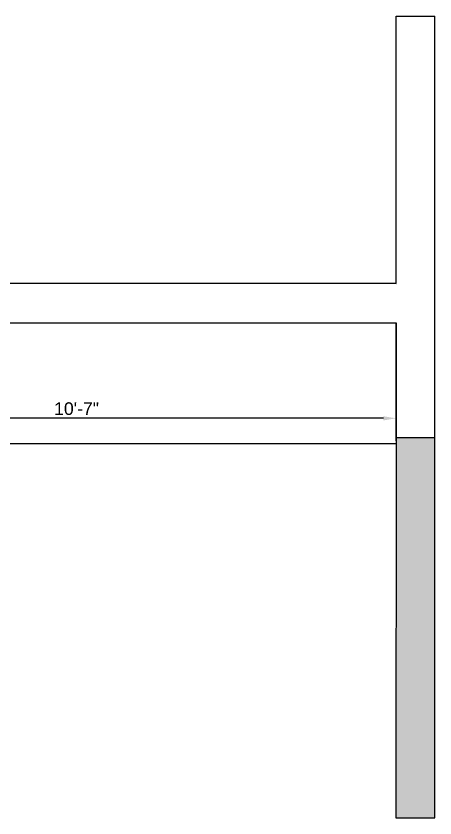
# Model space of a CAD drawing. Header units: millimetres. Extents: x 857 to 2168, y 576 to 1198.
# Drawn here: x 2084.8 to 2167.9, y 767.3 to 926.2 of the extents above; entities that cross this region are included whole.
import ezdxf

# ---------------------------------------------------------------- set-up
doc = ezdxf.new("R2010")
doc.units = ezdxf.units.MM
doc.layers.add('WAL', color=7, linetype='Continuous', lineweight=30)
doc.styles.get("Standard").update_dxf_attribs({"font": 'arial.ttf'})
doc.dimstyles.new('ISO-25', dxfattribs={"dimtxt": 2.5, "dimasz": 2.5, "dimexe": 1.25, "dimexo": 0.625, "dimtad": 1, "dimdec": 0, "dimlunit": 4, "dimtxsty": 'Standard', "dimcen": 2.5, "dimadec": 0, "dimazin": 0, "dimtfac": 1, "dimtdec": 0, "dimtmove": 0, "dimatfit": 3, "dimfxl": 1, "dimarcsym": 0})

# ---------------------------------------------------------------- blocks, each defined once
blk = doc.blocks.new('*D128')
at = {"color": 0, "lineweight": -2, "transparency": 16777216}
for p, q in [((2033.53, 842.03), (2033.53, 847.72)), ((2160.16, 842.03), (2160.16, 847.72)), ((2157.66, 846.47), (2036.03, 846.47))]:
    blk.add_line(p, q, dxfattribs=at)
at = {"color": 0, "transparency": 16777216}
for points in [[(2036.03, 846.88), (2036.03, 846.05), (2033.53, 846.47)], [(2157.66, 846.88), (2157.66, 846.05), (2160.16, 846.47)]]:
    blk.add_solid(points, dxfattribs=at)
at = {"layer": 'Defpoints', "color": 0, "transparency": 16777216}
for p in [(2033.53, 846.47), (2033.53, 841.41), (2160.16, 841.41)]:
    blk.add_point(p, dxfattribs=at)
at = {"color": 0, "transparency": 16777216, "insert": (2096.84, 848.37), "char_height": 2.5, "attachment_point": 5}
blk.add_mtext('10\'-7"', dxfattribs=at)

msp = doc.modelspace()

# ---------------------------------------------------------------- hatches: boundary and pattern name
at = {"layer": 'WAL', "lineweight": -2}
h = msp.add_hatch(color=256, dxfattribs=at)
h.dxf.hatch_style = 1
h.paths.add_polyline_path([(2167.88, 842.62), (2160.16, 842.63), (2160.15, 790.47), (2160.15, 790.47), (2160.15, 767.29), (2167.88, 767.29)])

# ---------------------------------------------------------------- linework, layer by layer
for p, q in [((2160.16, 889.98), (2160.16, 926.16)), ((2160.16, 926.16), (2167.88, 926.16)), ((2167.88, 865.41), (2167.88, 926.16)), ((2167.88, 916.91), (2167.88, 920.77)), ((2167.88, 920.77), (2167.88, 920.77)), ((2160.16, 873.15), (2160.16, 889.98)), ((2160.16, 873.15), (2001.8, 873.15)), ((2160.16, 873.14), (2030.74, 873.15)), ((2009.53, 865.42), (2160.16, 865.41)), ((2160.16, 842.63), (2160.16, 865.41)), ((2160.16, 865.41), (2160.16, 841.41)), ((2167.88, 842.62), (2167.88, 865.41)), ((2167.88, 865.41), (2167.88, 865.41)), ((2160.16, 841.41), (2033.53, 841.41)), ((2160.15, 790.47), (2160.15, 767.29)), ((2160.15, 789.49), (2160.15, 789.49))]:
    msp.add_line(p, q, dxfattribs=at)
msp.add_lwpolyline([(2167.88, 767.29), (2167.88, 842.62), (2160.16, 842.63), (2160.15, 767.29)], close=True, dxfattribs=at)

# ---------------------------------------------------------------- dimensions: what is measured, and where the dimension line sits
at = {"color": 242, "true_color": 0xcd2027}
dim = msp.add_linear_dim(base=(2033.53, 846.47), p1=(2160.16, 841.41), p2=(2033.53, 841.41), dimstyle='ISO-25', dxfattribs=at)
dim.commit()
dim.dimension.update_dxf_attribs({"geometry": '*D128', "text_midpoint": (2096.84, 848.37)})

doc.saveas('drawing.dxf')
